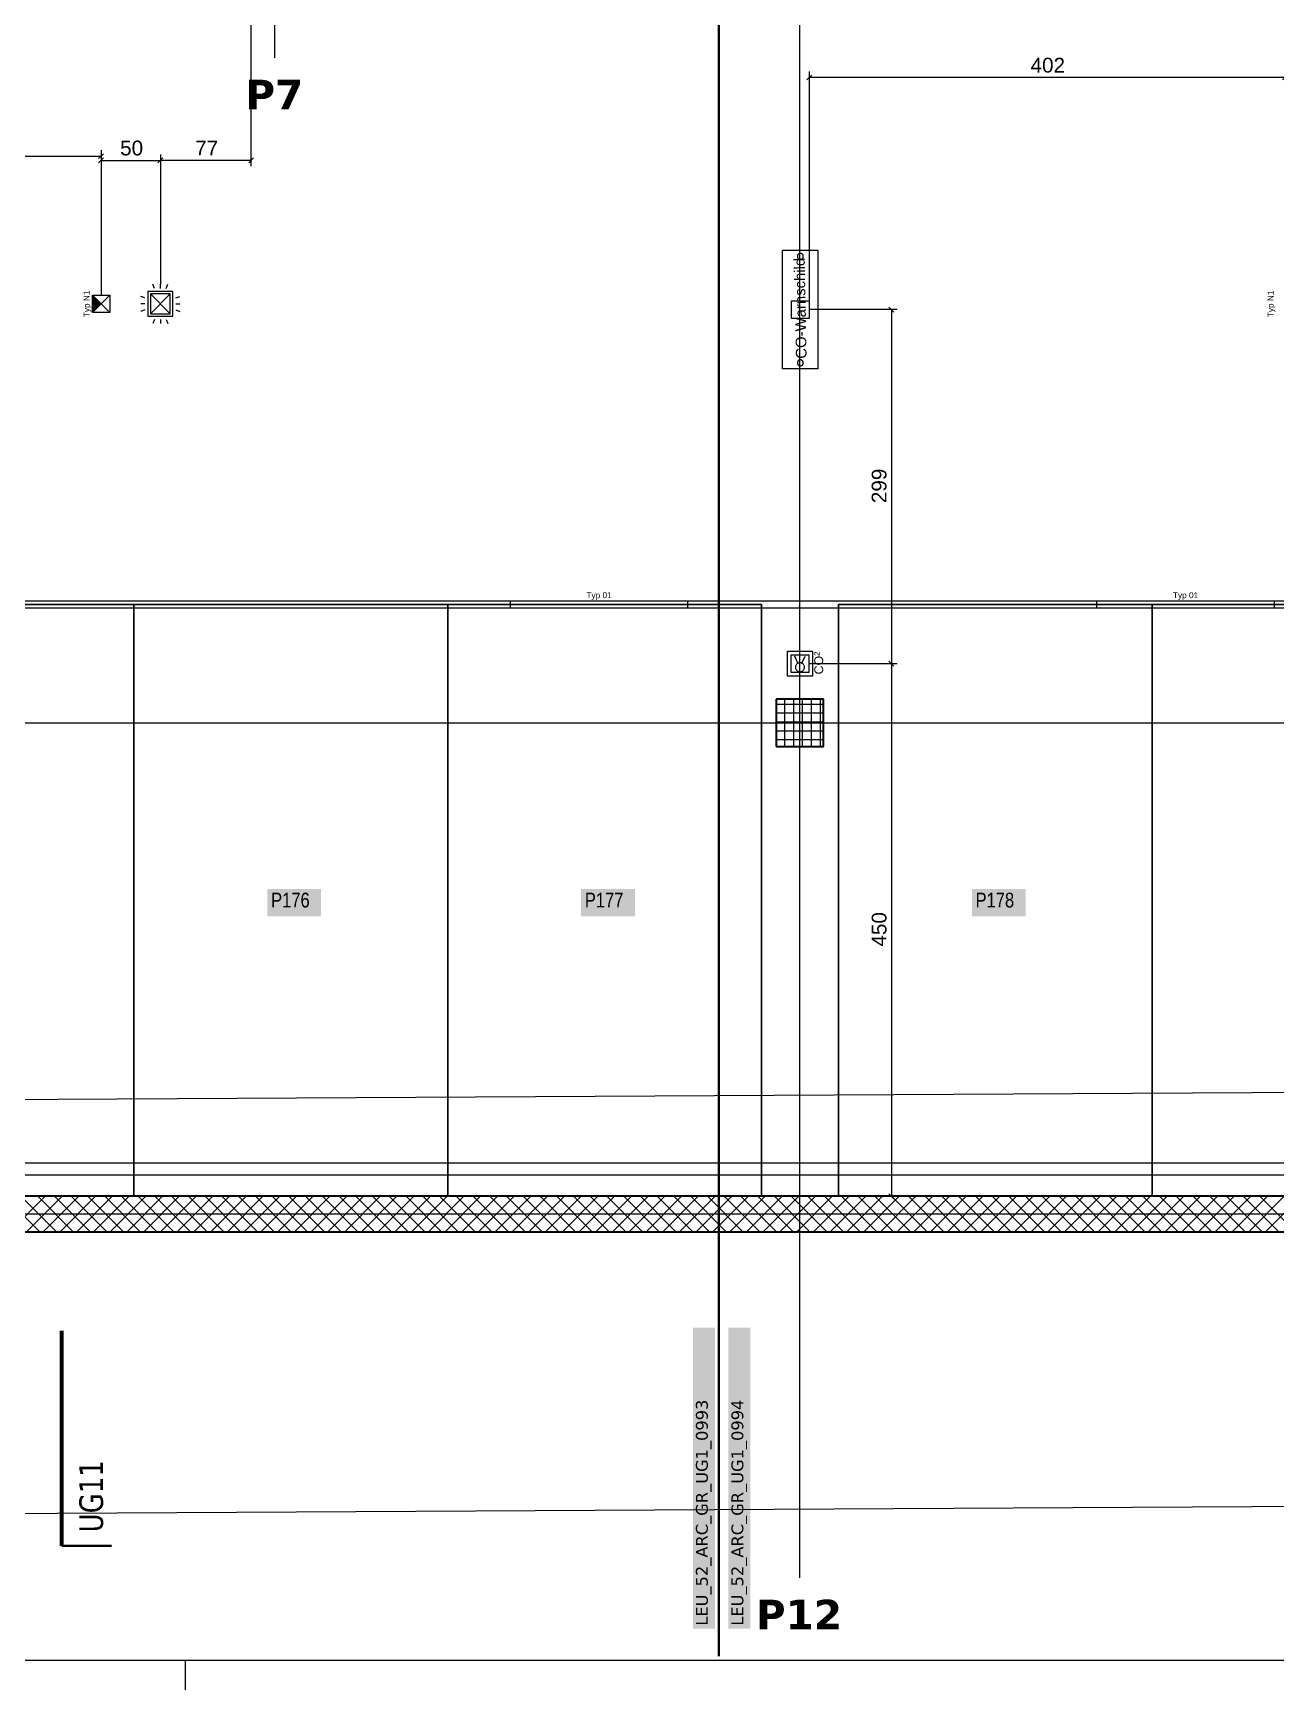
# Model space of a CAD drawing. Extents: x -1132 to 613, y -179 to 712.
# Drawn here: x -253.1 to -43.2, y -179.5 to 100.5 of the extents above; entities that cross this region are included whole.
import ezdxf
from ezdxf.lldxf.tags import DXFTag

# ---------------------------------------------------------------- set-up
doc = ezdxf.new("R2010")
doc.units = 0
doc.layers.get('0').update_dxf_attribs({"lineweight": 13})
for name, color, linetype, lineweight, true_color in [('A-____-MATC-OTLN', 7, 'Strichpunkt - Mittel', 40, 0x0080ff), ('A-DETL-____-OTLN', 5, 'Continuous', 9, 0x0000ff), ('C-PROP-LINE-OTLN', 7, '_Grundgrenze_', 25, 0x800000), ('EL01_VVV_Mass', 7, 'Continuous', 13, 0xb2b200), ('EL01_WAN_BUS-KNX', 7, 'Continuous', 13, 0xcc0099), ('EL01_WAN_CO-Anlage', 7, 'Continuous', 13, 0x993300), ('EL01_WAN_Leuchten', 7, 'Continuous', 13, 0x0080ff), ('EL01_WAN_Leuchtentyp', 7, 'Continuous', 13, 0x0099ff), ('EL01_WAN_Licht', 7, 'Continuous', 13, 0x0080ff), ('EL01_WAN_Notbeleuchtungen', 7, 'Continuous', 13, 0x009900), ('EL01_WAN_Notbeleuchtungentyp', 7, 'Continuous', 13, 0x009900), ('G-____-____-SYMB', 7, 'Strichpunkt - Weit', 5, 0x008080), ('S-GRID-____-IDEN', 7, 'Continuous', 9, 0x5555aa)]:
    doc.layers.add(name, color=color, linetype=linetype, lineweight=lineweight, true_color=true_color)
for name, color, linetype, lineweight in [('A-FLOR-____-OTLN', 7, 'Continuous', 9), ('A-WALL-____-MCUT', 7, 'Continuous', 35), ('A-WALL-____-PATT', 7, 'Continuous', 35), ('C-PRKG-____-IDEN', 7, 'Continuous', 5), ('C-PRKG-____-OTLN', 7, 'Continuous', 9), ('S-COLS-____-MCUT', 7, 'Continuous', 35), ('S-COLS-____-OTLN', 7, 'Continuous', 9), ('S-GRID-____-OTLN', 7, 'Continuous', 5)]:
    doc.layers.add(name, color=color, linetype=linetype, lineweight=lineweight)
doc.styles.get("Standard").update_dxf_attribs({"font": 'arial.ttf'})
tags = doc.linetypes.add('_Grundgrenze_', pattern=[0.45, 0.2, -0.05, 0.05, -0.05, 0.05, -0.05]).pattern_tags.tags
tags[14:15] = [DXFTag(74, 4), DXFTag(75, 0), DXFTag(340, '0'), DXFTag(46, 1.0), DXFTag(50, 0.0), DXFTag(44, 0.0), DXFTag(45, 0.0)]
tags[12:13] = [DXFTag(74, 4), DXFTag(75, 0), DXFTag(340, '0'), DXFTag(46, 1.0), DXFTag(50, 0.0), DXFTag(44, 0.0), DXFTag(45, 0.0)]
tags[10:11] = [DXFTag(74, 4), DXFTag(75, 0), DXFTag(340, '0'), DXFTag(46, 1.0), DXFTag(50, 0.0), DXFTag(44, 0.0), DXFTag(45, 0.0)]
tags[8:9] = [DXFTag(74, 4), DXFTag(75, 0), DXFTag(340, '0'), DXFTag(46, 1.0), DXFTag(50, 0.0), DXFTag(44, 0.0), DXFTag(45, 0.0)]
tags[6:7] = [DXFTag(74, 4), DXFTag(75, 0), DXFTag(340, '0'), DXFTag(46, 1.0), DXFTag(50, 0.0), DXFTag(44, 0.0), DXFTag(45, 0.0)]
tags[4:5] = [DXFTag(74, 4), DXFTag(75, 0), DXFTag(340, '0'), DXFTag(46, 1.0), DXFTag(50, 0.0), DXFTag(44, 0.0), DXFTag(45, 0.0)]
tags = doc.linetypes.add('_Rasterlinie_', pattern=[0.375, 0.2, -0.05, 0.075, -0.05]).pattern_tags.tags
tags[10:11] = [DXFTag(74, 4), DXFTag(75, 0), DXFTag(340, '0'), DXFTag(46, 1.0), DXFTag(50, 0.0), DXFTag(44, 0.0), DXFTag(45, 0.0)]
tags[8:9] = [DXFTag(74, 4), DXFTag(75, 0), DXFTag(340, '0'), DXFTag(46, 1.0), DXFTag(50, 0.0), DXFTag(44, 0.0), DXFTag(45, 0.0)]
tags[6:7] = [DXFTag(74, 4), DXFTag(75, 0), DXFTag(340, '0'), DXFTag(46, 1.0), DXFTag(50, 0.0), DXFTag(44, 0.0), DXFTag(45, 0.0)]
tags[4:5] = [DXFTag(74, 4), DXFTag(75, 0), DXFTag(340, '0'), DXFTag(46, 1.0), DXFTag(50, 0.0), DXFTag(44, 0.0), DXFTag(45, 0.0)]
tags = doc.linetypes.add('_Schnittlinie_', pattern=[0.3, 0.15, -0.05, 0.05, -0.05]).pattern_tags.tags
tags[10:11] = [DXFTag(74, 4), DXFTag(75, 0), DXFTag(340, '0'), DXFTag(46, 1.0), DXFTag(50, 0.0), DXFTag(44, 0.0), DXFTag(45, 0.0)]
tags[8:9] = [DXFTag(74, 4), DXFTag(75, 0), DXFTag(340, '0'), DXFTag(46, 1.0), DXFTag(50, 0.0), DXFTag(44, 0.0), DXFTag(45, 0.0)]
tags[6:7] = [DXFTag(74, 4), DXFTag(75, 0), DXFTag(340, '0'), DXFTag(46, 1.0), DXFTag(50, 0.0), DXFTag(44, 0.0), DXFTag(45, 0.0)]
tags[4:5] = [DXFTag(74, 4), DXFTag(75, 0), DXFTag(340, '0'), DXFTag(46, 1.0), DXFTag(50, 0.0), DXFTag(44, 0.0), DXFTag(45, 0.0)]
tags = doc.linetypes.add('_Strichliert - Fein_', pattern=[0.15, 0.1, -0.05]).pattern_tags.tags
tags[6:7] = [DXFTag(74, 4), DXFTag(75, 0), DXFTag(340, '0'), DXFTag(46, 1.0), DXFTag(50, 0.0), DXFTag(44, 0.0), DXFTag(45, 0.0)]
tags[4:5] = [DXFTag(74, 4), DXFTag(75, 0), DXFTag(340, '0'), DXFTag(46, 1.0), DXFTag(50, 0.0), DXFTag(44, 0.0), DXFTag(45, 0.0)]
tags = doc.linetypes.add('Gestrichelt', pattern=[0.1, 0.05, -0.05]).pattern_tags.tags
tags[6:7] = [DXFTag(74, 4), DXFTag(75, 0), DXFTag(340, '0'), DXFTag(46, 1.0), DXFTag(50, 0.0), DXFTag(44, 0.0), DXFTag(45, 0.0)]
tags[4:5] = [DXFTag(74, 4), DXFTag(75, 0), DXFTag(340, '0'), DXFTag(46, 1.0), DXFTag(50, 0.0), DXFTag(44, 0.0), DXFTag(45, 0.0)]
tags = doc.linetypes.add('Strichpunkt - Mittel', pattern=[0.35, 0.15, -0.1, 0, -0.1]).pattern_tags.tags
tags[10:11] = [DXFTag(74, 4), DXFTag(75, 0), DXFTag(340, '0'), DXFTag(46, 1.0), DXFTag(50, 0.0), DXFTag(44, 0.0), DXFTag(45, 0.0)]
tags[8:9] = [DXFTag(74, 4), DXFTag(75, 0), DXFTag(340, '0'), DXFTag(46, 1.0), DXFTag(50, 0.0), DXFTag(44, 0.0), DXFTag(45, 0.0)]
tags[6:7] = [DXFTag(74, 4), DXFTag(75, 0), DXFTag(340, '0'), DXFTag(46, 1.0), DXFTag(50, 0.0), DXFTag(44, 0.0), DXFTag(45, 0.0)]
tags[4:5] = [DXFTag(74, 4), DXFTag(75, 0), DXFTag(340, '0'), DXFTag(46, 1.0), DXFTag(50, 0.0), DXFTag(44, 0.0), DXFTag(45, 0.0)]
tags = doc.linetypes.add('Strichpunkt - Weit', pattern=[0.5, 0.2, -0.15, 0, -0.15]).pattern_tags.tags
tags[10:11] = [DXFTag(74, 4), DXFTag(75, 0), DXFTag(340, '0'), DXFTag(46, 1.0), DXFTag(50, 0.0), DXFTag(44, 0.0), DXFTag(45, 0.0)]
tags[8:9] = [DXFTag(74, 4), DXFTag(75, 0), DXFTag(340, '0'), DXFTag(46, 1.0), DXFTag(50, 0.0), DXFTag(44, 0.0), DXFTag(45, 0.0)]
tags[6:7] = [DXFTag(74, 4), DXFTag(75, 0), DXFTag(340, '0'), DXFTag(46, 1.0), DXFTag(50, 0.0), DXFTag(44, 0.0), DXFTag(45, 0.0)]
tags[4:5] = [DXFTag(74, 4), DXFTag(75, 0), DXFTag(340, '0'), DXFTag(46, 1.0), DXFTag(50, 0.0), DXFTag(44, 0.0), DXFTag(45, 0.0)]

# ---------------------------------------------------------------- blocks, each defined once
blk = doc.blocks.new('Referenz-A0UJ2V7QXE', base_point=(-1140.16, -173.77))
at = {"layer": 'A-____-MATC-OTLN', "color": 0, "linetype": 'Strichpunkt - Mittel', "ltscale": 0.4}
blk.add_line((-137.29, 357.16), (-137.29, -173.77), dxfattribs=at)
at = {"layer": 'A-DETL-____-OTLN', "color": 0, "linetype": '_Strichliert - Fein_', "ltscale": 0.13}
blk.add_line((-994.71, -83.8), (174.71, -77.24), dxfattribs=at)
at = {"layer": 'A-DETL-____-OTLN', "color": 0, "linetype": 'Gestrichelt', "ltscale": 0.13}
blk.add_line((166.91, -90.44), (-883.29, -90.44), dxfattribs=at)
at = {"layer": 'A-FLOR-____-OTLN', "color": 0, "linetype": 'Continuous', "ltscale": 0.13}
blk.add_line((-883.29, -92.45), (54.91, -92.45), dxfattribs=at)
at = {"layer": 'A-WALL-____-MCUT', "color": 0, "linetype": 'Continuous', "ltscale": 0.35}
for p, q in [((166.91, -96.04), (-883.29, -96.04)), ((-1028.29, -102.04), (174.71, -102.04))]:
    blk.add_line(p, q, dxfattribs=at)
at = {"layer": 'A-WALL-____-PATT', "color": 0, "linetype": 'Continuous', "lineweight": 9, "ltscale": 0.13}
for p, q in [((-252, -102.04), (-258, -96.04)), ((-257.06, -102.04), (-251.06, -96.04)), ((-249.17, -102.04), (-255.17, -96.04)), ((-254.23, -102.04), (-248.23, -96.04)), ((-246.34, -102.04), (-252.34, -96.04)), ((-251.4, -102.04), (-245.4, -96.04)), ((-243.51, -102.04), (-249.51, -96.04)), ((-248.57, -102.04), (-242.57, -96.04)), ((-240.69, -102.04), (-246.69, -96.04)), ((-245.75, -102.04), (-239.75, -96.04)), ((-237.86, -102.04), (-243.86, -96.04)), ((-242.92, -102.04), (-236.92, -96.04)), ((-235.03, -102.04), (-241.03, -96.04)), ((-240.09, -102.04), (-234.09, -96.04)), ((-232.2, -102.04), (-238.2, -96.04)), ((-237.26, -102.04), (-231.26, -96.04)), ((-229.37, -102.04), (-235.37, -96.04)), ((-234.43, -102.04), (-228.43, -96.04)), ((-226.54, -102.04), (-232.54, -96.04)), ((-231.6, -102.04), (-225.6, -96.04)), ((-223.72, -102.04), (-229.72, -96.04)), ((-228.78, -102.04), (-222.78, -96.04)), ((-220.89, -102.04), (-226.89, -96.04)), ((-225.95, -102.04), (-219.95, -96.04)), ((-218.06, -102.04), (-224.06, -96.04)), ((-223.12, -102.04), (-217.12, -96.04)), ((-215.23, -102.04), (-221.23, -96.04)), ((-220.29, -102.04), (-214.29, -96.04)), ((-212.4, -102.04), (-218.4, -96.04)), ((-217.46, -102.04), (-211.46, -96.04)), ((-209.57, -102.04), (-215.57, -96.04)), ((-214.63, -102.04), (-208.63, -96.04)), ((-206.75, -102.04), (-212.75, -96.04)), ((-211.8, -102.04), (-205.8, -96.04)), ((-203.92, -102.04), (-209.92, -96.04)), ((-208.98, -102.04), (-202.98, -96.04)), ((-201.09, -102.04), (-207.09, -96.04)), ((-206.15, -102.04), (-200.15, -96.04)), ((-198.26, -102.04), (-204.26, -96.04)), ((-203.32, -102.04), (-197.32, -96.04)), ((-195.43, -102.04), (-201.43, -96.04)), ((-200.49, -102.04), (-194.49, -96.04)), ((-192.6, -102.04), (-198.6, -96.04)), ((-197.66, -102.04), (-191.66, -96.04)), ((-189.77, -102.04), (-195.77, -96.04)), ((-194.83, -102.04), (-188.83, -96.04)), ((-186.95, -102.04), (-192.95, -96.04)), ((-192.01, -102.04), (-186.01, -96.04)), ((-184.12, -102.04), (-190.12, -96.04)), ((-189.18, -102.04), (-183.18, -96.04)), ((-181.29, -102.04), (-187.29, -96.04)), ((-186.35, -102.04), (-180.35, -96.04)), ((-178.46, -102.04), (-184.46, -96.04)), ((-183.52, -102.04), (-177.52, -96.04)), ((-175.63, -102.04), (-181.63, -96.04)), ((-180.69, -102.04), (-174.69, -96.04)), ((-172.8, -102.04), (-178.8, -96.04)), ((-177.86, -102.04), (-171.86, -96.04)), ((-169.98, -102.04), (-175.98, -96.04)), ((-175.04, -102.04), (-169.04, -96.04)), ((-167.15, -102.04), (-173.15, -96.04)), ((-172.21, -102.04), (-166.21, -96.04)), ((-164.32, -102.04), (-170.32, -96.04)), ((-169.38, -102.04), (-163.38, -96.04)), ((-161.49, -102.04), (-167.49, -96.04)), ((-166.55, -102.04), (-160.55, -96.04)), ((-158.66, -102.04), (-164.66, -96.04)), ((-163.72, -102.04), (-157.72, -96.04)), ((-155.83, -102.04), (-161.83, -96.04)), ((-160.89, -102.04), (-154.89, -96.04)), ((-153.01, -102.04), (-159.01, -96.04)), ((-158.06, -102.04), (-152.06, -96.04)), ((-150.18, -102.04), (-156.18, -96.04)), ((-155.24, -102.04), (-149.24, -96.04)), ((-147.35, -102.04), (-153.35, -96.04)), ((-152.41, -102.04), (-146.41, -96.04)), ((-144.52, -102.04), (-150.52, -96.04)), ((-149.58, -102.04), (-143.58, -96.04)), ((-141.69, -102.04), (-147.69, -96.04)), ((-146.75, -102.04), (-140.75, -96.04)), ((-138.86, -102.04), (-144.86, -96.04)), ((-143.92, -102.04), (-137.92, -96.04)), ((-136.03, -102.04), (-142.03, -96.04)), ((-141.09, -102.04), (-135.09, -96.04)), ((-133.21, -102.04), (-139.21, -96.04)), ((-138.27, -102.04), (-132.27, -96.04)), ((-130.38, -102.04), (-136.38, -96.04)), ((-135.44, -102.04), (-129.44, -96.04)), ((-127.55, -102.04), (-133.55, -96.04)), ((-132.61, -102.04), (-126.61, -96.04)), ((-124.72, -102.04), (-130.72, -96.04)), ((-129.78, -102.04), (-123.78, -96.04)), ((-121.89, -102.04), (-127.89, -96.04)), ((-126.95, -102.04), (-120.95, -96.04)), ((-119.06, -102.04), (-125.06, -96.04)), ((-124.12, -102.04), (-118.12, -96.04)), ((-116.24, -102.04), (-122.24, -96.04)), ((-121.29, -102.04), (-115.29, -96.04)), ((-113.41, -102.04), (-119.41, -96.04)), ((-118.47, -102.04), (-112.47, -96.04)), ((-110.58, -102.04), (-116.58, -96.04)), ((-115.64, -102.04), (-109.64, -96.04)), ((-107.75, -102.04), (-113.75, -96.04)), ((-112.81, -102.04), (-106.81, -96.04)), ((-104.92, -102.04), (-110.92, -96.04)), ((-109.98, -102.04), (-103.98, -96.04)), ((-102.09, -102.04), (-108.09, -96.04)), ((-107.15, -102.04), (-101.15, -96.04)), ((-99.27, -102.04), (-105.27, -96.04)), ((-104.32, -102.04), (-98.32, -96.04)), ((-96.44, -102.04), (-102.44, -96.04)), ((-101.5, -102.04), (-95.5, -96.04)), ((-93.61, -102.04), (-99.61, -96.04)), ((-98.67, -102.04), (-92.67, -96.04)), ((-90.78, -102.04), (-96.78, -96.04)), ((-95.84, -102.04), (-89.84, -96.04)), ((-87.95, -102.04), (-93.95, -96.04)), ((-93.01, -102.04), (-87.01, -96.04)), ((-85.12, -102.04), (-91.12, -96.04)), ((-90.18, -102.04), (-84.18, -96.04)), ((-82.29, -102.04), (-88.29, -96.04)), ((-87.35, -102.04), (-81.35, -96.04)), ((-79.47, -102.04), (-85.47, -96.04)), ((-84.53, -102.04), (-78.53, -96.04)), ((-76.64, -102.04), (-82.64, -96.04)), ((-81.7, -102.04), (-75.7, -96.04)), ((-73.81, -102.04), (-79.81, -96.04)), ((-78.87, -102.04), (-72.87, -96.04)), ((-70.98, -102.04), (-76.98, -96.04)), ((-76.04, -102.04), (-70.04, -96.04)), ((-68.15, -102.04), (-74.15, -96.04)), ((-73.21, -102.04), (-67.21, -96.04)), ((-65.32, -102.04), (-71.32, -96.04)), ((-70.38, -102.04), (-64.38, -96.04)), ((-62.5, -102.04), (-68.5, -96.04)), ((-67.55, -102.04), (-61.55, -96.04)), ((-59.67, -102.04), (-65.67, -96.04)), ((-64.73, -102.04), (-58.73, -96.04)), ((-56.84, -102.04), (-62.84, -96.04)), ((-61.9, -102.04), (-55.9, -96.04)), ((-54.01, -102.04), (-60.01, -96.04)), ((-59.07, -102.04), (-53.07, -96.04)), ((-51.18, -102.04), (-57.18, -96.04)), ((-56.24, -102.04), (-50.24, -96.04)), ((-48.35, -102.04), (-54.35, -96.04)), ((-53.41, -102.04), (-47.41, -96.04)), ((-45.52, -102.04), (-51.52, -96.04)), ((-50.58, -102.04), (-44.58, -96.04)), ((-42.7, -102.04), (-48.7, -96.04)), ((-47.76, -102.04), (-41.76, -96.04)), ((-39.87, -102.04), (-45.87, -96.04)), ((-44.93, -102.04), (-38.93, -96.04))]:
    blk.add_line(p, q, dxfattribs=at)
at = {"layer": 'C-PRKG-____-IDEN', "color": 7, "linetype": 'Continuous', "ltscale": 0.13, "true_color": 0xffffff}
for points in [[(-213.54, -48.71), (-204.47, -48.71), (-213.54, -44.11)], [(-204.47, -48.71), (-213.54, -44.11), (-204.47, -44.11)], [(-160.54, -48.71), (-151.47, -48.71), (-160.54, -44.11)], [(-151.47, -48.71), (-160.54, -44.11), (-151.47, -44.11)], [(-94.54, -48.71), (-85.47, -48.71), (-94.54, -44.11)], [(-85.47, -48.71), (-94.54, -44.11), (-85.47, -44.11)]]:
    blk.add_solid(points, dxfattribs=at)
at = {"layer": 'C-PRKG-____-OTLN', "color": 0, "linetype": 'Continuous', "ltscale": 0.13}
for p, q in [((-236.09, 3.94), (-289.09, 3.94)), ((-236.09, 3.94), (-289.09, 3.94)), ((-289.09, 3.94), (-236.09, 3.94)), ((-183.09, 3.94), (-236.09, 3.94)), ((-236.09, -96.04), (-236.09, 3.94)), ((-183.09, 3.94), (-236.09, 3.94)), ((-236.09, 3.94), (-236.09, -96.04)), ((-236.09, -96.04), (-236.09, 3.94)), ((-236.09, 3.94), (-183.09, 3.94)), ((-236.09, 3.94), (-236.09, 3.94)), ((-236.09, -96.04), (-236.09, 3.94)), ((-236.09, -96.04), (-236.09, 3.94)), ((-236.09, 3.94), (-236.09, -96.04)), ((-236.09, 3.94), (-236.09, 3.94)), ((-130.09, 3.94), (-183.09, 3.94)), ((-183.09, -96.04), (-183.09, 3.94)), ((-130.09, 3.94), (-183.09, 3.94)), ((-183.09, 3.94), (-183.09, -96.04)), ((-183.09, -96.04), (-183.09, 3.94)), ((-183.09, 3.94), (-130.09, 3.94)), ((-183.09, 3.94), (-183.09, 3.94)), ((-183.09, -96.04), (-183.09, 3.94)), ((-183.09, -96.04), (-183.09, 3.94)), ((-183.09, 3.94), (-183.09, -96.04)), ((-183.09, 3.94), (-183.09, 3.94)), ((-130.09, -96.04), (-130.09, 3.94)), ((-130.09, -96.04), (-130.09, 3.94)), ((-130.09, 3.94), (-130.09, -96.04)), ((-130.09, 3.94), (-130.09, 3.94)), ((-64.09, 3.94), (-117.09, 3.94)), ((-117.09, -96.04), (-117.09, 3.94)), ((-64.09, 3.94), (-117.09, 3.94)), ((-117.09, 3.94), (-117.09, -96.04)), ((-117.09, -96.04), (-117.09, 3.94)), ((-117.09, 3.94), (-64.09, 3.94)), ((-117.09, 3.94), (-117.09, 3.94)), ((-11.09, 3.94), (-64.09, 3.94)), ((-64.09, -96.04), (-64.09, 3.94)), ((-11.09, 3.94), (-64.09, 3.94)), ((-64.09, 3.94), (-64.09, -96.04)), ((-64.09, -96.04), (-64.09, 3.94)), ((-64.09, 3.94), (-11.09, 3.94)), ((-64.09, 3.94), (-64.09, 3.94)), ((-64.09, -96.04), (-64.09, 3.94)), ((-64.09, -96.04), (-64.09, 3.94)), ((-64.09, 3.94), (-64.09, -96.04)), ((-64.09, 3.94), (-64.09, 3.94)), ((-236.09, -96.04), (-236.09, -96.04)), ((-236.09, -96.04), (-236.09, -96.04)), ((-183.09, -96.04), (-183.09, -96.04)), ((-183.09, -96.04), (-183.09, -96.04)), ((-130.09, -96.04), (-130.09, -96.04)), ((-117.09, -96.04), (-117.09, -96.04)), ((-64.09, -96.04), (-64.09, -96.04)), ((-64.09, -96.04), (-64.09, -96.04))]:
    blk.add_line(p, q, dxfattribs=at)
at = {"layer": 'C-PROP-LINE-OTLN', "color": 0, "linetype": '_Grundgrenze_', "lineweight": -2, "ltscale": 0.25}
blk.add_line((-1058.05, -154.16), (174.71, -147.24), dxfattribs=at)
at = {"layer": 'G-____-____-SYMB', "color": 0, "linetype": '_Schnittlinie_', "lineweight": 70, "ltscale": 0.7}
blk.add_line((-248.28, -155.1), (-248.28, -118.8), dxfattribs=at)
at = {"layer": 'G-____-____-SYMB', "color": 0, "linetype": 'Continuous', "lineweight": 40, "ltscale": 0.4}
blk.add_line((-239.86, -155.1), (-248.28, -155.1), dxfattribs=at)
at = {"layer": 'G-____-____-SYMB', "color": 7, "linetype": 'Continuous', "ltscale": 0.13, "true_color": 0xffffff}
for points in [[(-141.65, -169.13), (-137.95, -169.13), (-141.65, -118.27)], [(-137.95, -169.13), (-141.65, -118.27), (-137.95, -118.27)], [(-135.65, -169.13), (-131.95, -169.13), (-135.65, -118.27)], [(-131.95, -169.13), (-135.65, -118.27), (-131.95, -118.27)]]:
    blk.add_solid(points, dxfattribs=at)
at = {"layer": 'S-COLS-____-MCUT', "color": 0, "linetype": 'Continuous', "ltscale": 0.35}
for p, q in [((-119.59, -12.04), (-127.59, -12.04)), ((-127.59, -12.04), (-127.59, -20.04)), ((-119.59, -20.04), (-119.59, -12.04)), ((-127.59, -20.04), (-119.59, -20.04))]:
    blk.add_line(p, q, dxfattribs=at)
at = {"layer": 'S-COLS-____-OTLN', "color": 0, "linetype": 'Continuous', "ltscale": 0.13}
for p, q in [((-127.59, -12.87), (-119.59, -12.87)), ((-126.13, -20.04), (-126.13, -12.04)), ((-124.63, -20.04), (-124.63, -12.04)), ((-123.13, -20.04), (-123.13, -12.04)), ((-121.63, -20.04), (-121.63, -12.04)), ((-120.13, -20.04), (-120.13, -12.04)), ((-127.59, -14.37), (-119.59, -14.37)), ((-127.59, -15.87), (-119.59, -15.87)), ((-127.59, -17.37), (-119.59, -17.37)), ((-127.59, -18.87), (-119.59, -18.87))]:
    blk.add_line(p, q, dxfattribs=at)
at = {"layer": 'S-GRID-____-OTLN', "color": 0, "linetype": '_Rasterlinie_', "ltscale": 0.13}
for p, q in [((-212.29, 96.36), (-212.29, 357.16)), ((-123.59, -160.53), (-123.59, 145.56)), ((-1093.73, -16.04), (174.71, -16.04)), ((-1093.73, -99.04), (174.71, -99.04))]:
    blk.add_line(p, q, dxfattribs=at)
at = {"layer": 'C-PRKG-____-IDEN', "color": 0, "linetype": 'Continuous', "ltscale": 0.13, "char_height": 2.5, "attachment_point": 1}
for s, insert in [('{\\W0.8;\\fArial;P176}', (-212.92, -44.74)), ('{\\W0.8;\\fArial;P177}', (-159.92, -44.74)), ('{\\W0.8;\\fArial;P178}', (-93.92, -44.74))]:
    blk.add_mtext(s, dxfattribs=dict(at, insert=insert))
at = {"layer": 'G-____-____-SYMB', "color": 0, "linetype": 'Continuous', "ltscale": 0.13, "attachment_point": 1, "rotation": 90}
for s, insert, char_height in [('{\\fVerdana;LEU_52_ARC_GR_UG1_0993}', (-141.15, -168.63), 2), ('{\\fVerdana;LEU_52_ARC_GR_UG1_0994}', (-135.15, -168.63), 2), ('{\\W0.8;\\fVerdana;UG11}', (-245.31, -152.85), 4)]:
    blk.add_mtext(s, dxfattribs=dict(at, insert=insert, char_height=char_height))
at = {"layer": 'S-GRID-____-IDEN', "color": 0, "linetype": 'Continuous', "lineweight": 5, "ltscale": 0.13, "char_height": 5, "attachment_point": 1}
for s, insert in [('{\\fVerdana|b1|i0;P7}', (-217.28, 92.65)), ('{\\fVerdana|b1|i0;P12}', (-131.03, -164.24))]:
    blk.add_mtext(s, dxfattribs=dict(at, insert=insert))
blk = doc.blocks.new('Gasmelder-A0UJ2VBOXE', base_point=(-125.68, -8.14))
at = {"color": 0, "linetype": 'ByBlock', "lineweight": -2, "ltscale": 0.13}
for p, q in [((-125.68, -8.14), (-125.68, -3.94)), ((-125.68, -3.94), (-121.48, -3.94)), ((-123.91, -5.95), (-124.45, -4.77)), ((-123.58, -5.88), (-123.58, -4.58)), ((-123.26, -5.95), (-122.72, -4.77)), ((-121.48, -3.94), (-121.48, -8.14)), ((-121.48, -8.14), (-125.68, -8.14)), ((-124.34, -6.54), (-124.35, -6.64)), ((-124.35, -6.64), (-124.34, -6.74)), ((-124.32, -6.44), (-124.34, -6.54)), ((-124.34, -6.74), (-124.32, -6.83)), ((-124.29, -6.35), (-124.32, -6.44)), ((-124.32, -6.83), (-124.29, -6.93)), ((-124.24, -6.26), (-124.29, -6.35)), ((-124.29, -6.93), (-124.24, -7.02)), ((-124.19, -6.17), (-124.24, -6.26)), ((-124.24, -7.02), (-124.19, -7.1)), ((-124.12, -6.1), (-124.19, -6.17)), ((-124.19, -7.1), (-124.12, -7.17)), ((-124.05, -6.03), (-124.12, -6.1)), ((-124.12, -7.17), (-124.05, -7.24)), ((-123.97, -5.98), (-124.05, -6.03)), ((-124.05, -7.24), (-123.97, -7.3)), ((-123.88, -5.93), (-123.97, -5.98)), ((-123.97, -7.3), (-123.88, -7.34)), ((-123.78, -5.9), (-123.88, -5.93)), ((-123.88, -7.34), (-123.78, -7.37)), ((-123.68, -5.88), (-123.78, -5.9)), ((-123.78, -7.37), (-123.68, -7.39)), ((-123.58, -5.88), (-123.68, -5.88)), ((-123.68, -7.39), (-123.58, -7.4)), ((-123.49, -5.88), (-123.58, -5.88)), ((-123.58, -7.4), (-123.49, -7.39)), ((-123.39, -5.9), (-123.49, -5.88)), ((-123.49, -7.39), (-123.39, -7.37)), ((-123.29, -5.93), (-123.39, -5.9)), ((-123.39, -7.37), (-123.29, -7.34)), ((-123.2, -5.98), (-123.29, -5.93)), ((-123.29, -7.34), (-123.2, -7.3)), ((-123.12, -6.03), (-123.2, -5.98)), ((-123.2, -7.3), (-123.12, -7.24)), ((-123.05, -6.1), (-123.12, -6.03)), ((-123.12, -7.24), (-123.05, -7.17)), ((-122.98, -6.17), (-123.05, -6.1)), ((-123.05, -7.17), (-122.98, -7.1)), ((-122.93, -6.26), (-122.98, -6.17)), ((-122.98, -7.1), (-122.93, -7.02)), ((-122.88, -6.35), (-122.93, -6.26)), ((-122.93, -7.02), (-122.88, -6.93)), ((-122.85, -6.44), (-122.88, -6.35)), ((-122.88, -6.93), (-122.85, -6.83)), ((-122.83, -6.54), (-122.85, -6.44)), ((-122.85, -6.83), (-122.83, -6.74)), ((-122.82, -6.64), (-122.83, -6.54)), ((-122.83, -6.74), (-122.82, -6.64))]:
    blk.add_line(p, q, dxfattribs=at)
blk = doc.blocks.new('Bemerkung 1-A0UJ2VBQXE', base_point=(-121.16, -7.85))
at = {"color": 0, "lineweight": -2, "insert": (-121.16, -7.85), "char_height": 1.5, "attachment_point": 1, "rotation": 90}
blk.add_mtext('{\\fArial;CO²}', dxfattribs=at)
blk = doc.blocks.new('Langfeldleuchte_ 1-flammig_ 18 W-A0UJ2VC8XE', base_point=(-126.51, 43.81))
at = {"color": 0, "lineweight": -2}
for p, q in [((-126.51, 43.81), (-126.51, 63.81)), ((-120.51, 63.81), (-126.51, 63.81)), ((-124, 62.87), (-124.01, 62.81)), ((-124.01, 62.81), (-124, 62.74)), ((-123.99, 62.94), (-124, 62.87)), ((-124, 62.74), (-123.99, 62.68)), ((-123.97, 63), (-123.99, 62.94)), ((-123.99, 62.68), (-123.97, 62.61)), ((-123.94, 63.06), (-123.97, 63)), ((-123.97, 62.61), (-123.94, 62.56)), ((-123.91, 63.11), (-123.94, 63.06)), ((-123.94, 62.56), (-123.91, 62.5)), ((-123.86, 63.16), (-123.91, 63.11)), ((-123.91, 62.5), (-123.86, 62.45)), ((-123.81, 63.2), (-123.86, 63.16)), ((-123.86, 62.45), (-123.81, 62.41)), ((-123.76, 63.24), (-123.81, 63.2)), ((-123.81, 62.41), (-123.76, 62.37)), ((-123.7, 63.27), (-123.76, 63.24)), ((-123.76, 62.37), (-123.7, 62.34)), ((-123.64, 63.29), (-123.7, 63.27)), ((-123.7, 62.34), (-123.64, 62.32)), ((-123.57, 63.3), (-123.64, 63.29)), ((-123.64, 62.32), (-123.57, 62.31)), ((-123.51, 63.31), (-123.57, 63.3)), ((-123.57, 62.31), (-123.51, 62.31)), ((-123.44, 63.3), (-123.51, 63.31)), ((-123.51, 62.31), (-123.44, 62.31)), ((-123.38, 63.29), (-123.44, 63.3)), ((-123.44, 62.31), (-123.38, 62.32)), ((-123.32, 63.27), (-123.38, 63.29)), ((-123.38, 62.32), (-123.32, 62.34)), ((-123.26, 63.24), (-123.32, 63.27)), ((-123.32, 62.34), (-123.26, 62.37)), ((-123.2, 63.2), (-123.26, 63.24)), ((-123.26, 62.37), (-123.2, 62.41)), ((-123.16, 63.16), (-123.2, 63.2)), ((-123.2, 62.41), (-123.16, 62.45)), ((-123.11, 63.11), (-123.16, 63.16)), ((-123.16, 62.45), (-123.11, 62.5)), ((-123.08, 63.06), (-123.11, 63.11)), ((-123.11, 62.5), (-123.08, 62.56)), ((-123.05, 63), (-123.08, 63.06)), ((-123.08, 62.56), (-123.05, 62.61)), ((-123.03, 62.94), (-123.05, 63)), ((-123.05, 62.61), (-123.03, 62.68)), ((-123.01, 62.87), (-123.03, 62.94)), ((-123.03, 62.68), (-123.01, 62.74)), ((-123.01, 62.81), (-123.01, 62.87)), ((-123.01, 62.74), (-123.01, 62.81)), ((-120.51, 43.81), (-120.51, 63.81)), ((-124, 44.87), (-124.01, 44.81)), ((-124.01, 44.81), (-124, 44.74)), ((-123.99, 44.94), (-124, 44.87)), ((-123.97, 45), (-123.99, 44.94)), ((-123.94, 45.06), (-123.97, 45)), ((-123.91, 45.11), (-123.94, 45.06)), ((-123.86, 45.16), (-123.91, 45.11)), ((-123.81, 45.2), (-123.86, 45.16)), ((-123.76, 45.24), (-123.81, 45.2)), ((-123.7, 45.27), (-123.76, 45.24)), ((-123.64, 45.29), (-123.7, 45.27)), ((-123.57, 45.3), (-123.64, 45.29)), ((-123.51, 45.31), (-123.57, 45.3)), ((-123.44, 45.3), (-123.51, 45.31)), ((-123.38, 45.29), (-123.44, 45.3)), ((-123.32, 45.27), (-123.38, 45.29)), ((-123.26, 45.24), (-123.32, 45.27)), ((-123.2, 45.2), (-123.26, 45.24)), ((-123.16, 45.16), (-123.2, 45.2)), ((-123.11, 45.11), (-123.16, 45.16)), ((-123.08, 45.06), (-123.11, 45.11)), ((-123.05, 45), (-123.08, 45.06)), ((-123.03, 44.94), (-123.05, 45)), ((-123.01, 44.87), (-123.03, 44.94)), ((-123.01, 44.81), (-123.01, 44.87)), ((-123.01, 44.74), (-123.01, 44.81)), ((-120.51, 43.81), (-126.51, 43.81)), ((-124, 44.74), (-123.99, 44.68)), ((-123.99, 44.68), (-123.97, 44.61)), ((-123.97, 44.61), (-123.94, 44.56)), ((-123.94, 44.56), (-123.91, 44.5)), ((-123.91, 44.5), (-123.86, 44.45)), ((-123.86, 44.45), (-123.81, 44.41)), ((-123.81, 44.41), (-123.76, 44.37)), ((-123.76, 44.37), (-123.7, 44.34)), ((-123.7, 44.34), (-123.64, 44.32)), ((-123.64, 44.32), (-123.57, 44.31)), ((-123.57, 44.31), (-123.51, 44.31)), ((-123.51, 44.31), (-123.44, 44.31)), ((-123.44, 44.31), (-123.38, 44.32)), ((-123.38, 44.32), (-123.32, 44.34)), ((-123.32, 44.34), (-123.26, 44.37)), ((-123.26, 44.37), (-123.2, 44.41)), ((-123.2, 44.41), (-123.16, 44.45)), ((-123.16, 44.45), (-123.11, 44.5)), ((-123.11, 44.5), (-123.08, 44.56)), ((-123.08, 44.56), (-123.05, 44.61)), ((-123.05, 44.61), (-123.03, 44.68)), ((-123.03, 44.68), (-123.01, 44.74))]:
    blk.add_line(p, q, dxfattribs=at)
blk = doc.blocks.new('Maß-A0UJ2VCAXE', base_point=(-232.05, 58.1))
at = {"color": 0, "lineweight": -2}
for p, q in [((-216.28, 78.03), (-216.28, 103.96)), ((-232.05, 78.62), (-231.22, 79.45)), ((-231.63, 80.03), (-231.63, 58.1)), ((-216.28, 79.03), (-231.63, 79.03)), ((-216.7, 78.62), (-215.87, 79.45))]:
    blk.add_line(p, q, dxfattribs=at)
at = {"color": 0, "lineweight": -2, "insert": (-225.74, 82.37), "char_height": 2.5, "attachment_point": 1}
blk.add_mtext('{\\fArial;77}', dxfattribs=at)
blk = doc.blocks.new('Einzeiliger Text-A0UJ2VCCXE', base_point=(-124.57, 45.49))
at = {"color": 0, "lineweight": -2, "insert": (-124.25, 45.49), "char_height": 1.8, "attachment_point": 1, "rotation": 91.124}
blk.add_mtext('{\\fArial;CO-Warnschild}', dxfattribs=at)
blk = doc.blocks.new('Kabelkanal-A0UJ2VCYXE', base_point=(-932.84, 3.37))
at = {"color": 0, "linetype": 'ByBlock', "lineweight": -2, "ltscale": 0.13}
for p, q in [((-932.84, 4.57), (174.71, 4.57)), ((174.71, 3.37), (-932.84, 3.37))]:
    blk.add_line(p, q, dxfattribs=at)
blk = doc.blocks.new('Deckendose UP-A0UJ2VEOXE', base_point=(-125.01, 52.31))
at = {"color": 0, "lineweight": -2}
for p, q in [((-125.01, 52.31), (-125.01, 55.31)), ((-125.01, 55.31), (-122.01, 55.31)), ((-122.01, 55.31), (-122.01, 52.31)), ((-122.01, 52.31), (-125.01, 52.31))]:
    blk.add_line(p, q, dxfattribs=at)
blk = doc.blocks.new('Maß-A0UJ2VEWXE', base_point=(-122.08, -6.45))
at = {"color": 0, "lineweight": -2}
for p, q in [((-107.13, 53.81), (-122.01, 53.81)), ((-107.71, 53.39), (-108.54, 54.22)), ((-108.13, 53.81), (-108.13, -6.04)), ((-107.13, -6.04), (-122.08, -6.04)), ((-107.71, -6.45), (-108.54, -5.62))]:
    blk.add_line(p, q, dxfattribs=at)
at = {"color": 0, "lineweight": -2, "insert": (-111.46, 21.1), "char_height": 2.5, "attachment_point": 1, "rotation": 90}
blk.add_mtext('{\\fArial;299}', dxfattribs=at)
blk = doc.blocks.new('Maß-A0UJ2VFCXE', base_point=(-122.42, 55.31))
at = {"color": 0, "lineweight": -2}
for p, q in [((-122.42, 92.62), (-121.59, 93.45)), ((-122.01, 94.03), (-122.01, 55.31)), ((-41.63, 93.03), (-122.01, 93.03)), ((-42.04, 92.62), (-41.22, 93.45)), ((-41.63, 94.03), (-41.63, 56.24))]:
    blk.add_line(p, q, dxfattribs=at)
at = {"color": 0, "lineweight": -2, "insert": (-84.62, 96.37), "char_height": 2.5, "attachment_point": 1}
blk.add_mtext('{\\fArial;402}', dxfattribs=at)
blk = doc.blocks.new('Notleuchte eckig-A0UJ2VFYXE', base_point=(-243.09, 53.32))
at = {"color": 0, "lineweight": -2}
for p, q in [((-240.17, 53.32), (-243.09, 56.24)), ((-240.17, 56.24), (-243.09, 53.32)), ((-243.09, 53.32), (-243.09, 56.24)), ((-243.09, 56.24), (-240.17, 56.24)), ((-240.17, 56.24), (-240.17, 53.32)), ((-240.17, 53.32), (-243.09, 53.32))]:
    blk.add_line(p, q, dxfattribs=at)
for points in [[(-241.63, 54.78), (-243.09, 54.78), (-243.09, 56.24)], [(-243.09, 53.32), (-241.63, 54.78), (-243.09, 54.78)]]:
    blk.add_solid(points, dxfattribs=at)
blk = doc.blocks.new('Bemerkung 1-A0UJ2VG0XE', base_point=(-244.59, 52.52))
at = {"color": 0, "lineweight": -2, "insert": (-244.59, 52.52), "char_height": 1, "attachment_point": 1, "rotation": 90}
blk.add_mtext('{\\fArial;Typ N1}', dxfattribs=at)
blk = doc.blocks.new('LED-Langfeldleuchte 37W-A0UJ2VGIXE', base_point=(-73.42, 3.34))
at = {"color": 0, "lineweight": -2}
for p, q in [((-73.42, 3.34), (-73.42, 4.54)), ((-43.42, 3.94), (-73.42, 3.94)), ((-43.42, 3.34), (-43.42, 4.54))]:
    blk.add_line(p, q, dxfattribs=at)
blk = doc.blocks.new('Bemerkung 1-A0UJ2VGKXE', base_point=(-60.57, 5.04))
at = {"color": 0, "lineweight": -2, "insert": (-60.57, 6.04), "char_height": 1, "attachment_point": 1}
blk.add_mtext('{\\fArial;Typ 01}', dxfattribs=at)
blk = doc.blocks.new('LED-Langfeldleuchte 37W-A0UJ2VHMXE', base_point=(-172.5, 3.34))
at = {"color": 0, "lineweight": -2}
for p, q in [((-172.5, 3.34), (-172.5, 4.54)), ((-142.5, 3.94), (-172.5, 3.94)), ((-142.5, 3.34), (-142.5, 4.54))]:
    blk.add_line(p, q, dxfattribs=at)
blk = doc.blocks.new('Bemerkung 1-A0UJ2VHOXE', base_point=(-159.65, 5.04))
at = {"color": 0, "lineweight": -2, "insert": (-159.65, 6.04), "char_height": 1, "attachment_point": 1}
blk.add_mtext('{\\fArial;Typ 01}', dxfattribs=at)
blk = doc.blocks.new('Maß-A0UJ2VJOXE', base_point=(-242.05, 56.24))
at = {"color": 0, "lineweight": -2}
for p, q in [((-241.22, 79.45), (-242.05, 78.62)), ((-241.63, 80.03), (-241.63, 56.24)), ((-241.63, 79.03), (-231.63, 79.03)), ((-231.22, 79.45), (-232.05, 78.62)), ((-231.63, 80.03), (-231.63, 58.1))]:
    blk.add_line(p, q, dxfattribs=at)
at = {"color": 0, "lineweight": -2, "insert": (-238.42, 82.37), "char_height": 2.5, "attachment_point": 1}
blk.add_mtext('{\\fArial;50}', dxfattribs=at)
blk = doc.blocks.new('Bewegungsmelder UP-A0UJ2VJYXE', base_point=(-234.95, 51.46))
at = {"color": 0, "lineweight": -2}
for p, q in [((-234.25, 55.78), (-234.95, 56.05)), ((-229.53, 56.88), (-233.73, 56.88)), ((-233.73, 56.88), (-233.73, 52.68)), ((-233.31, 56.46), (-233.31, 53.1)), ((-229.95, 56.46), (-233.31, 56.46)), ((-229.95, 56.46), (-233.31, 53.1)), ((-229.95, 53.1), (-233.31, 56.46)), ((-232.64, 57.39), (-232.91, 58.1)), ((-231.63, 57.39), (-231.63, 58.1)), ((-230.63, 57.39), (-230.36, 58.1)), ((-229.95, 53.1), (-229.95, 56.46)), ((-229.53, 52.68), (-229.53, 56.88)), ((-229.02, 55.78), (-228.31, 56.05)), ((-234.25, 54.78), (-234.95, 54.78)), ((-234.25, 53.78), (-234.95, 53.5)), ((-229.02, 54.78), (-228.31, 54.78)), ((-229.02, 53.78), (-228.31, 53.5)), ((-233.73, 52.68), (-229.53, 52.68)), ((-233.31, 53.1), (-229.95, 53.1)), ((-232.64, 52.16), (-232.91, 51.46)), ((-231.63, 52.16), (-231.63, 51.46)), ((-230.63, 52.16), (-230.36, 51.46))]:
    blk.add_line(p, q, dxfattribs=at)
blk = doc.blocks.new('Deckendose UP-A0UJ2VK0XE', base_point=(-125.08, -7.54))
at = {"color": 0, "lineweight": -2}
for p, q in [((-125.08, -7.54), (-125.08, -4.54)), ((-125.08, -4.54), (-122.08, -4.54)), ((-122.08, -4.54), (-122.08, -7.54)), ((-122.08, -7.54), (-125.08, -7.54))]:
    blk.add_line(p, q, dxfattribs=at)
blk = doc.blocks.new('Maß-A0UJ2VN0XE', base_point=(-300.9, 56.24))
at = {"color": 0, "lineweight": -2}
for p, q in [((-300.07, 80.15), (-300.9, 79.32)), ((-300.48, 80.73), (-300.48, 57.89)), ((-300.48, 79.73), (-241.63, 79.73)), ((-241.22, 80.15), (-242.05, 79.32)), ((-241.63, 80.73), (-241.63, 56.24))]:
    blk.add_line(p, q, dxfattribs=at)
at = {"color": 0, "lineweight": -2, "insert": (-273.84, 83.07), "char_height": 2.5, "attachment_point": 1}
blk.add_mtext('{\\fArial;294}', dxfattribs=at)
blk = doc.blocks.new('Bemerkung 1-A0UJ2VN8XE', base_point=(-44.58, 52.52))
at = {"color": 0, "lineweight": -2, "insert": (-44.58, 52.52), "char_height": 1, "attachment_point": 1, "rotation": 90}
blk.add_mtext('{\\fArial;Typ N1}', dxfattribs=at)
blk = doc.blocks.new('Maß-A0UJ2VROXE', base_point=(-122.08, -96.46))
at = {"color": 0, "lineweight": -2}
for p, q in [((-107.13, -6.04), (-122.08, -6.04)), ((-107.71, -6.45), (-108.54, -5.62)), ((-108.13, -6.04), (-108.13, -96.05)), ((-107.13, -96.05), (-116.7, -96.05)), ((-107.71, -96.46), (-108.54, -95.63))]:
    blk.add_line(p, q, dxfattribs=at)
at = {"color": 0, "lineweight": -2, "insert": (-111.46, -53.85), "char_height": 2.5, "attachment_point": 1, "rotation": 90}
blk.add_mtext('{\\fArial;450}', dxfattribs=at)

msp = doc.modelspace()

# ---------------------------------------------------------------- linework, layer by layer
at = {"color": 0, "linetype": 'ByBlock', "lineweight": -2, "ltscale": 0.13}
for p, q in [((-1132.42, -174.47), (607.58, -174.47)), ((-227.42, -174.47), (-227.42, -179.47))]:
    msp.add_line(p, q, dxfattribs=at)

# ---------------------------------------------------------------- block references
at = {"color": 9, "lineweight": 25, "ltscale": 0.25, "true_color": 0xc0c0c0}
msp.add_blockref('Referenz-A0UJ2V7QXE', (-1140.16, -173.77), dxfattribs=at)
at = {"layer": 'EL01_VVV_Mass', "linetype": 'Continuous', "ltscale": 0.13}
for name, p in [('Maß-A0UJ2VCAXE', (-232.05, 58.1)), ('Maß-A0UJ2VFCXE', (-122.42, 55.31)), ('Maß-A0UJ2VN0XE', (-300.9, 56.24)), ('Maß-A0UJ2VJOXE', (-242.05, 56.24)), ('Maß-A0UJ2VEWXE', (-122.08, -6.45)), ('Maß-A0UJ2VROXE', (-122.08, -96.46))]:
    msp.add_blockref(name, p, dxfattribs=at)
at = {"layer": 'EL01_WAN_BUS-KNX', "linetype": 'Continuous', "ltscale": 0.13}
msp.add_blockref('Bewegungsmelder UP-A0UJ2VJYXE', (-234.95, 51.46), dxfattribs=at)
at = {"layer": 'EL01_WAN_CO-Anlage', "ltscale": 0.13}
for name, p in [('Langfeldleuchte_ 1-flammig_ 18 W-A0UJ2VC8XE', (-126.51, 43.81)), ('Einzeiliger Text-A0UJ2VCCXE', (-124.57, 45.49)), ('Gasmelder-A0UJ2VBOXE', (-125.68, -8.14)), ('Bemerkung 1-A0UJ2VBQXE', (-121.16, -7.85))]:
    msp.add_blockref(name, p, dxfattribs=at)
at = {"layer": 'EL01_WAN_Leuchten', "ltscale": 0.13}
for name, p in [('Kabelkanal-A0UJ2VCYXE', (-932.84, 3.37)), ('LED-Langfeldleuchte 37W-A0UJ2VHMXE', (-172.5, 3.34)), ('LED-Langfeldleuchte 37W-A0UJ2VGIXE', (-73.42, 3.34))]:
    msp.add_blockref(name, p, dxfattribs=at)
at = {"layer": 'EL01_WAN_Leuchtentyp', "ltscale": 0.13}
for name, p in [('Bemerkung 1-A0UJ2VHOXE', (-159.65, 5.04)), ('Bemerkung 1-A0UJ2VGKXE', (-60.57, 5.04))]:
    msp.add_blockref(name, p, dxfattribs=at)
at = {"layer": 'EL01_WAN_Licht', "linetype": 'Continuous', "ltscale": 0.13}
for name, p in [('Deckendose UP-A0UJ2VEOXE', (-125.01, 52.31)), ('Deckendose UP-A0UJ2VK0XE', (-125.08, -7.54))]:
    msp.add_blockref(name, p, dxfattribs=at)
at = {"layer": 'EL01_WAN_Notbeleuchtungen', "linetype": 'Continuous', "ltscale": 0.13}
msp.add_blockref('Notleuchte eckig-A0UJ2VFYXE', (-243.09, 53.32), dxfattribs=at)
at = {"layer": 'EL01_WAN_Notbeleuchtungentyp', "linetype": 'Continuous', "ltscale": 0.13}
for name, p in [('Bemerkung 1-A0UJ2VG0XE', (-244.59, 52.52)), ('Bemerkung 1-A0UJ2VN8XE', (-44.58, 52.52))]:
    msp.add_blockref(name, p, dxfattribs=at)

doc.saveas('drawing.dxf')
